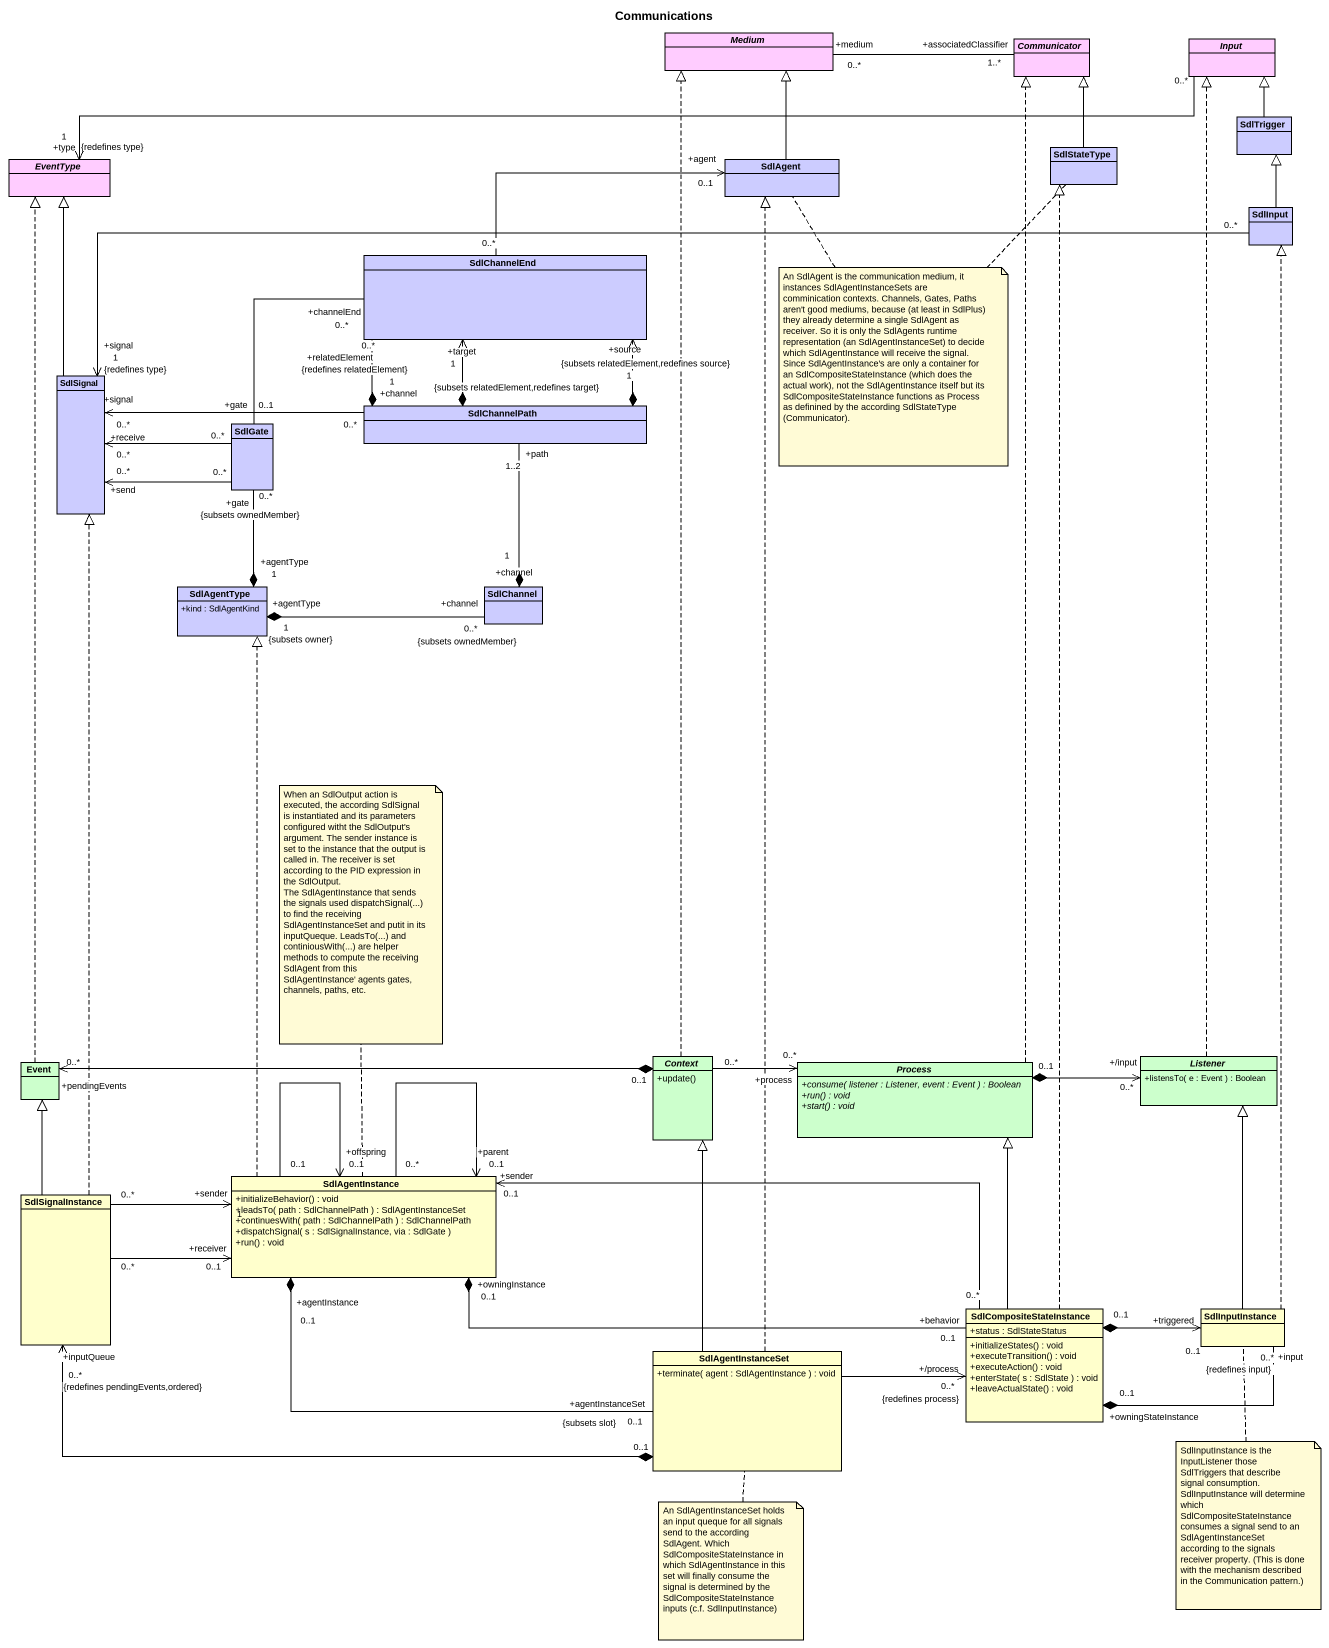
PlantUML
@startuml
title Communications
hide circle
hide empty members
skinparam classAttributeIconSize 0
abstract class Medium #FFCCFF
abstract class Communicator #FFCCFF
abstract class Input #FFCCFF
class SdlTrigger #CCCCFF
class SdlStateType #CCCCFF
abstract class EventType #FFCCFF
class SdlAgent #CCCCFF
class SdlInput #CCCCFF
class SdlChannelEnd #CCCCFF
class SdlSignal #CCCCFF
class SdlGate #CCCCFF
class SdlChannelPath #CCCCFF
class SdlAgentType #CCCCFF {
  +kind : SdlAgentKind
}
class SdlChannel #CCCCFF
class Event #CCFFCC
abstract class Context #CCFFCC {
  +update()
}
abstract class "Process" as Process_ #CCFFCC {
  {abstract} +consume( listener : Listener, event : Event ) : Boolean
  {abstract} +run() : void
  {abstract} +start() : void
}
abstract class Listener #CCFFCC {
  +listensTo( e : Event ) : Boolean
}
class SdlSignalInstance #FFFFCC
class SdlAgentInstance #FFFFCC {
  +initializeBehavior() : void
  +leadsTo( path : SdlChannelPath ) : SdlAgentInstanceSet
  +continuesWith( path : SdlChannelPath ) : SdlChannelPath
  +dispatchSignal( s : SdlSignalInstance, via : SdlGate )
  +run() : void
}
class SdlCompositeStateInstance #FFFFCC {
  +status : SdlStateStatus
  +initializeStates() : void
  +executeTransition() : void
  +executeAction() : void
  +enterState( s : SdlState ) : void
  +leaveActualState() : void
}
class SdlInputInstance #FFFFCC
class SdlAgentInstanceSet #FFFFCC {
  +terminate( agent : SdlAgentInstance ) : void
}
Medium "+medium\n0..*" -right- "+associatedClassifier\n1..*" Communicator
Input "0..*" -left-> "+type\n1\n{redefines type}" EventType
SdlTrigger -up-|> Input
SdlStateType -up-|> Communicator
SdlAgent -up-|> Medium
SdlInput -up-|> SdlTrigger
SdlInput "0..*" -left-> "+signal\n1\n{redefines type}" SdlSignal
SdlChannelEnd "0..*" -right-> "+agent\n0..1" SdlAgent
SdlChannelEnd "+channelEnd\n0..*" -- "+gate\n0..1" SdlGate
SdlSignal -up-|> EventType
SdlGate "0..*" -left-> "+send\n0..*" SdlSignal
SdlGate "0..*" -left-> "+receive\n0..*" SdlSignal
SdlChannelPath "+channel\n1" *-up- "+relatedElement\n0..*\n{redefines relatedElement}" SdlChannelEnd
SdlChannelPath *-up-> "+source\n1\n{subsets relatedElement,redefines source}" SdlChannelEnd
SdlChannelPath *-up-> "+target\n1\n{subsets relatedElement,redefines target}" SdlChannelEnd
SdlChannelPath "0..*" -left-> "+signal\n0..*" SdlSignal
SdlAgentType "+agentType\n1" *-up- "+gate\n0..*\n{subsets ownedMember}" SdlGate
SdlAgentType "+agentType\n1\n{subsets owner}" *-right- "+channel\n0..*\n{subsets ownedMember}" SdlChannel
SdlChannel "+channel\n1" *-up- "+path\n1..2" SdlChannelPath
Event .up.|> EventType
Context .up.|> Medium
Context "0..1" *-left-> "+pendingEvents\n0..*" Event
Context "0..*" -right-> "+process\n0..*" Process_
Process_ .up.|> Communicator
Process_ "0..1" *-right-> "+/input\n0..*" Listener
Listener .up.|> Input
SdlSignalInstance .up.|> SdlSignal
SdlSignalInstance -up-|> Event
SdlSignalInstance "0..*" -right-> "+sender\n1" SdlAgentInstance
SdlSignalInstance "0..*" -right-> "+receiver\n0..1" SdlAgentInstance
SdlAgentInstance .up.|> SdlAgentType
SdlAgentInstance "0..1" --> "+offspring\n0..1" SdlAgentInstance
SdlAgentInstance "0..*" --> "+parent\n0..1" SdlAgentInstance
SdlAgentInstance "+owningInstance\n0..1" *-right- "+behavior\n0..1" SdlCompositeStateInstance
SdlAgentInstance "+agentInstance\n0..1" *-right- "+agentInstanceSet\n0..1\n{subsets slot}" SdlAgentInstanceSet
SdlCompositeStateInstance .up.|> SdlStateType
SdlCompositeStateInstance -up-|> Process_
SdlCompositeStateInstance "0..*" -left-> "+sender\n0..1" SdlAgentInstance
SdlCompositeStateInstance "+owningStateInstance\n0..1" *-right- "+input\n0..*\n{redefines input}" SdlInputInstance
SdlCompositeStateInstance "0..1" *-right-> "+triggered\n0..1" SdlInputInstance
SdlInputInstance .up.|> SdlInput
SdlInputInstance -up-|> Listener
SdlAgentInstanceSet .up.|> SdlAgent
SdlAgentInstanceSet -up-|> Context
SdlAgentInstanceSet "0..1" *-left-> "+inputQueue\n0..*\n{redefines pendingEvents,ordered}" SdlSignalInstance
SdlAgentInstanceSet -right-> "+/process\n0..*\n{redefines process}" SdlCompositeStateInstance
note as N1
  An SdlAgent is the communication medium, it instances SdlAgentInstanceSets are comminication contexts. Channels, Gates, Paths aren't good mediums, because (at least in SdlPlus) they already determine a single SdlAgent as receiver. So it is only the SdlAgents runtime representation (an SdlAgentInstanceSet) to decide which SdlAgentInstance will receive the signal.
  Since SdlAgentInstance's are only a container for an SdlCompositeStateInstance (which does the actual work), not the SdlAgentInstance itself but its SdlCompositeStateInstance functions as Process as definined by the according SdlStateType (Communicator).
end note
N1 .. SdlStateType
N1 .. SdlAgent
note top of SdlAgentInstance
  When an SdlOutput action is executed, the according SdlSignal is instantiated and its parameters configured witht the SdlOutput's argument. The sender instance is set to the instance that the output is called in. The receiver is set according to the PID expression in the SdlOutput.
  The SdlAgentInstance that sends the signals used dispatchSignal(...) to find the receiving SdlAgentInstanceSet and putit in its inputQueque. LeadsTo(...) and continiousWith(...) are helper methods to compute the receiving SdlAgent from this SdlAgentInstance' agents gates, channels, paths, etc.
end note
note bottom of SdlInputInstance : SdlInputInstance is the InputListener those SdlTriggers that describe signal consumption. SdlInputInstance will determine which SdlCompositeStateInstance consumes a signal send to an SdlAgentInstanceSet according to the signals receiver property. (This is done with the mechanism described in the Communication pattern.)
note bottom of SdlAgentInstanceSet : An SdlAgentInstanceSet holds an input queque for all signals send to the according SdlAgent. Which SdlCompositeStateInstance in which SdlAgentInstance in this set will finally consume the signal is determined by the SdlCompositeStateInstance inputs (c.f. SdlInputInstance)
@enduml
